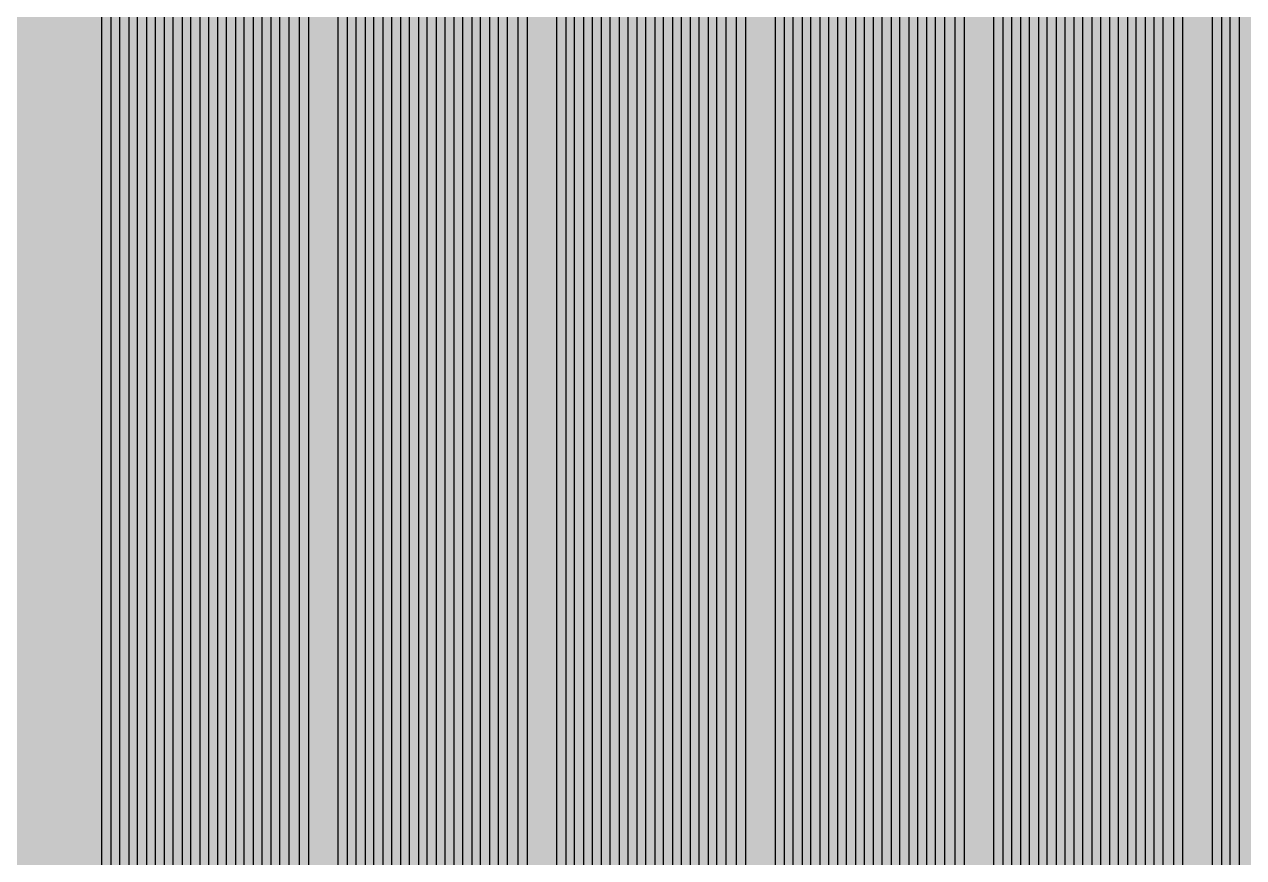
# Model space of a CAD drawing. Header units: metres. Extents: x -7240 to 10960, y -29667 to 1823.
# Drawn here: x -59.8 to 420, y -15233.6 to -14905.6 of the extents above; entities that cross this region are included whole.
import ezdxf

# ---------------------------------------------------------------- set-up
doc = ezdxf.new("R2010")
doc.units = ezdxf.units.M
doc.layers.add('Metal1', color=4, linetype='CONTINUOUS')
doc.layers.add('Polyimide', color=7, linetype='CONTINUOUS')

msp = doc.modelspace()

# ---------------------------------------------------------------- hatches: boundary and pattern name
at = {"layer": 'Polyimide'}
msp.add_hatch(color=7, dxfattribs=at).paths.add_polyline_path([(4088.45, -11806.89), (4098.72, -11851.21), (4115.58, -11893.47), (4138.63, -11932.7), (4167.35, -11967.99), (4201.08, -11998.53), (4239.03, -12023.62), (4280.35, -12042.68), (4349.18, -12073.73), (4413.2, -12113.76), (4471.26, -12162.04), (4522.3, -12217.69), (4565.39, -12279.7), (4599.74, -12346.94), (4624.73, -12418.19), (4639.91, -12492.16), (4645, -12567.5), (4639.91, -12642.84), (4624.73, -12716.8), (4599.74, -12788.06), (4565.39, -12855.3), (4522.3, -12917.31), (4471.26, -12972.96), (4413.2, -13021.24), (4349.18, -13061.27), (4280.35, -13092.32), (4239.03, -13111.38), (4201.08, -13136.47), (4167.35, -13167.01), (4138.63, -13202.3), (4115.58, -13241.52), (4098.72, -13283.78), (4088.45, -13328.11), (4085, -13373.48), (4085, -13567.5), (4099.45, -13861.55), (4142.64, -14152.77), (4214.18, -14438.35), (4313.36, -14715.55), (4439.24, -14981.69), (4590.59, -15234.21), (4765.97, -15470.68), (4963.68, -15688.82), (5181.82, -15886.53), (5418.29, -16061.91), (5670.81, -16213.26), (5936.95, -16339.14), (6214.15, -16438.32), (6499.73, -16509.85), (6790.95, -16553.05), (7085, -16567.5), (9960.38, -16567.5), (10038.79, -16571.35), (10116.45, -16582.87), (10192.6, -16601.95), (10266.52, -16628.4), (10337.49, -16661.96), (10404.83, -16702.32), (10467.89, -16749.09), (10526.06, -16801.81), (10578.78, -16859.98), (10625.55, -16923.04), (10665.91, -16990.38), (10699.48, -17061.35), (10725.93, -17135.27), (10745, -17211.43), (10756.52, -17289.08), (10760.38, -17367.5), (10760.38, -21957.3), (10721.61, -22012.91), (10685.97, -22070.59), (10653.58, -22130.14), (10624.53, -22191.39), (10598.92, -22254.16), (10576.82, -22318.25), (10558.3, -22383.46), (10543.41, -22449.6), (10532.21, -22516.46), (10524.72, -22583.84), (10520.97, -22651.53), (10520.97, -22719.32), (10524.72, -22787.01), (10532.21, -22854.38), (10543.41, -22921.24), (10558.3, -22987.38), (10576.82, -23052.6), (10598.92, -23116.68), (10624.53, -23179.45), (10653.58, -23240.71), (10685.97, -23300.26), (10721.61, -23357.93), (10760.38, -23413.54), (10760.38, -28667.5), (10756.52, -28745.91), (10745, -28823.57), (10725.93, -28899.73), (10699.48, -28973.65), (10665.91, -29044.62), (10625.55, -29111.96), (10578.78, -29175.01), (10526.06, -29233.19), (10467.89, -29285.91), (10404.83, -29332.68), (10337.49, -29373.04), (10266.52, -29406.6), (10192.6, -29433.05), (10116.45, -29452.13), (10038.79, -29463.65), (9960.38, -29467.5), (-6239.63, -29467.5), (-6318.04, -29463.65), (-6395.7, -29452.13), (-6471.85, -29433.05), (-6545.77, -29406.6), (-6616.74, -29373.04), (-6684.08, -29332.68), (-6747.14, -29285.91), (-6805.31, -29233.19), (-6858.03, -29175.01), (-6904.8, -29111.96), (-6945.16, -29044.62), (-6978.73, -28973.65), (-7005.18, -28899.73), (-7024.25, -28823.57), (-7035.77, -28745.91), (-7039.63, -28667.5), (-7039.63, -23426.32), (-6999.36, -23370.07), (-6962.33, -23311.63), (-6928.66, -23251.2), (-6898.45, -23188.96), (-6871.81, -23125.12), (-6848.81, -23059.88), (-6829.53, -22993.44), (-6814.04, -22926.02), (-6802.37, -22857.83), (-6794.57, -22789.09), (-6790.67, -22720.02), (-6790.67, -22650.84), (-6794.57, -22581.77), (-6802.37, -22513.03), (-6814.04, -22444.84), (-6829.53, -22377.42), (-6848.81, -22310.98), (-6871.81, -22245.74), (-6898.45, -22181.89), (-6928.66, -22119.66), (-6962.33, -22059.22), (-6999.36, -22000.79), (-7039.63, -21944.54), (-7039.63, -17367.5), (-7035.77, -17289.08), (-7024.25, -17211.43), (-7005.18, -17135.27), (-6978.73, -17061.35), (-6945.16, -16990.38), (-6904.8, -16923.04), (-6858.03, -16859.98), (-6805.31, -16801.81), (-6747.14, -16749.09), (-6684.08, -16702.32), (-6616.74, -16661.96), (-6545.77, -16628.4), (-6471.85, -16601.95), (-6395.7, -16582.87), (-6318.04, -16571.35), (-6239.63, -16567.5), (-3334, -16567.5), (-3039.95, -16553.05), (-2748.73, -16509.85), (-2463.15, -16438.32), (-2185.95, -16339.14), (-1919.81, -16213.26), (-1667.29, -16061.91), (-1430.82, -15886.53), (-1212.68, -15688.82), (-1014.97, -15470.68), (-839.59, -15234.21), (-688.24, -14981.69), (-562.36, -14715.55), (-463.18, -14438.35), (-391.64, -14152.77), (-348.45, -13861.55), (-334, -13567.5), (-334, -13373.48), (-337.45, -13328.11), (-347.72, -13283.78), (-364.58, -13241.52), (-387.63, -13202.3), (-416.35, -13167.01), (-450.08, -13136.47), (-488.03, -13111.38), (-529.35, -13092.32), (-529.35, -13092.32), (-598.18, -13061.27), (-662.2, -13021.24), (-720.26, -12972.96), (-771.3, -12917.31), (-814.39, -12855.3), (-848.74, -12788.06), (-873.73, -12716.8), (-888.91, -12642.84), (-894, -12567.5), (-888.91, -12492.16), (-873.73, -12418.19), (-848.74, -12346.94), (-814.39, -12279.7), (-771.3, -12217.69), (-720.26, -12162.04), (-662.2, -12113.76), (-598.18, -12073.73), (-529.35, -12042.68), (-488.03, -12023.62), (-450.08, -11998.53), (-416.35, -11967.99), (-387.63, -11932.7), (-364.58, -11893.47), (-347.72, -11851.21), (-337.45, -11806.89), (-334, -11761.52), (-334, -11074.31), (-337.45, -11028.94), (-347.72, -10984.62), (-364.58, -10942.36), (-387.63, -10903.13), (-416.35, -10867.84), (-450.08, -10837.3), (-488.03, -10812.21), (-529.35, -10793.16), (-529.35, -10793.16), (-598.18, -10762.1), (-662.2, -10722.07), (-720.26, -10673.8), (-771.3, -10618.15), (-814.39, -10556.13), (-848.74, -10488.89), (-873.73, -10417.64), (-888.91, -10343.67), (-894, -10268.33), (-888.91, -10192.99), (-873.73, -10119.03), (-848.74, -10047.77), (-814.39, -9980.53), (-771.3, -9918.52), (-720.26, -9862.87), (-662.2, -9814.59), (-598.18, -9774.56), (-529.35, -9743.51), (-488.03, -9724.45), (-450.08, -9699.36), (-416.35, -9668.82), (-387.63, -9633.53), (-364.58, -9594.31), (-347.72, -9552.05), (-337.45, -9507.72), (-334, -9462.35), (-334, -8775.14), (-337.45, -8729.78), (-347.72, -8685.45), (-364.58, -8643.19), (-387.63, -8603.96), (-416.35, -8568.68), (-450.08, -8538.14), (-488.03, -8513.05), (-529.35, -8493.99), (-529.35, -8493.99), (-598.18, -8462.94), (-662.2, -8422.91), (-720.26, -8374.63), (-771.3, -8318.98), (-814.39, -8256.97), (-848.74, -8189.73), (-873.73, -8118.47), (-888.91, -8044.5), (-894, -7969.17), (-888.91, -7893.83), (-873.73, -7819.86), (-848.74, -7748.61), (-814.39, -7681.36), (-771.3, -7619.35), (-720.26, -7563.7), (-662.2, -7515.42), (-598.18, -7475.4), (-529.35, -7444.34), (-529.35, -7444.34), (-488.03, -7425.28), (-450.08, -7400.2), (-416.35, -7369.66), (-387.63, -7334.37), (-364.58, -7295.14), (-347.72, -7252.88), (-337.45, -7208.56), (-334, -7163.19), (-334, -6475.98), (-337.45, -6430.61), (-347.72, -6386.29), (-364.58, -6344.02), (-387.63, -6304.8), (-416.35, -6269.51), (-450.08, -6238.97), (-488.03, -6213.88), (-529.35, -6194.82), (-529.35, -6194.82), (-598.18, -6163.77), (-662.2, -6123.74), (-720.26, -6075.46), (-771.3, -6019.81), (-814.39, -5957.8), (-848.74, -5890.56), (-873.73, -5819.31), (-888.91, -5745.34), (-894, -5670), (-888.91, -5594.66), (-873.73, -5520.69), (-848.74, -5449.44), (-814.39, -5382.2), (-771.3, -5320.19), (-720.26, -5264.54), (-662.2, -5216.26), (-598.18, -5176.23), (-529.35, -5145.18), (-529.35, -5145.18), (-488.03, -5126.12), (-450.08, -5101.03), (-416.35, -5070.49), (-387.63, -5035.2), (-364.58, -4995.98), (-347.72, -4953.71), (-337.45, -4909.39), (-334, -4864.02), (-334, 380), (-334, 1522.5), (-289, 1522.5), (-288.78, 1515.63), (-288.1, 1508.79), (-286.98, 1502.02), (-285.42, 1495.32), (-283.43, 1488.75), (-281.01, 1482.32), (-278.17, 1476.06), (-274.93, 1470), (-271.3, 1464.17), (-267.3, 1458.58), (-262.94, 1453.27), (-258.25, 1448.25), (-253.23, 1443.56), (-247.92, 1439.2), (-242.33, 1435.2), (-236.5, 1431.57), (-230.44, 1428.33), (-224.18, 1425.49), (-217.75, 1423.07), (-211.18, 1421.08), (-204.48, 1419.52), (-197.71, 1418.4), (-190.87, 1417.72), (-184, 1417.5), (-177.13, 1417.72), (-170.29, 1418.4), (-163.52, 1419.52), (-156.82, 1421.08), (-150.25, 1423.07), (-143.82, 1425.49), (-137.56, 1428.33), (-131.5, 1431.57), (-125.67, 1435.2), (-120.08, 1439.2), (-114.77, 1443.56), (-109.75, 1448.25), (-105.06, 1453.27), (-100.7, 1458.58), (-96.7, 1464.17), (-93.07, 1470), (-89.83, 1476.06), (-86.99, 1482.32), (-84.57, 1488.75), (-82.58, 1495.32), (-81.02, 1502.02), (-79.9, 1508.79), (-79.22, 1515.63), (-79, 1522.5), (1786, 1522.5), (3835, 1522.5), (3835.21, 1529.04), (3835.86, 1535.55), (3836.92, 1542.01), (3838.41, 1548.38), (3840.31, 1554.64), (3842.61, 1560.77), (3845.31, 1566.73), (3848.4, 1572.5), (3851.85, 1578.06), (3855.66, 1583.38), (3859.82, 1588.43), (3864.29, 1593.21), (3869.07, 1597.68), (3874.12, 1601.84), (3879.44, 1605.65), (3885, 1609.1), (3890.77, 1612.19), (3896.73, 1614.89), (3902.86, 1617.19), (3909.12, 1619.09), (3915.49, 1620.58), (3921.95, 1621.64), (3928.46, 1622.29), (3935, 1622.5), (3941.54, 1622.29), (3948.05, 1621.64), (3954.51, 1620.58), (3960.88, 1619.09), (3967.14, 1617.19), (3973.27, 1614.89), (3979.23, 1612.19), (3985, 1609.1), (3990.56, 1605.65), (3995.88, 1601.84), (4000.93, 1597.68), (4005.71, 1593.21), (4010.18, 1588.43), (4014.34, 1583.38), (4018.15, 1578.06), (4021.6, 1572.5), (4024.69, 1566.73), (4027.39, 1560.77), (4029.69, 1554.64), (4031.59, 1548.38), (4033.08, 1542.01), (4034.14, 1535.55), (4034.79, 1529.04), (4035, 1522.5), (4085, 1522.5), (4085, 380), (4085, 330), (4085, -4864.02), (4088.45, -4909.39), (4098.72, -4953.71), (4115.58, -4995.98), (4138.63, -5035.2), (4167.35, -5070.49), (4201.08, -5101.03), (4239.03, -5126.12), (4280.35, -5145.18), (4280.35, -5145.18), (4349.18, -5176.23), (4413.2, -5216.26), (4471.26, -5264.54), (4522.3, -5320.19), (4565.39, -5382.2), (4599.74, -5449.44), (4624.73, -5520.69), (4639.91, -5594.66), (4645, -5670), (4639.91, -5745.34), (4624.73, -5819.31), (4599.74, -5890.56), (4565.39, -5957.8), (4522.3, -6019.81), (4471.26, -6075.46), (4413.2, -6123.74), (4349.18, -6163.77), (4280.35, -6194.82), (4239.03, -6213.88), (4201.08, -6238.97), (4167.35, -6269.51), (4138.63, -6304.8), (4115.58, -6344.02), (4098.72, -6386.29), (4088.45, -6430.61), (4085, -6475.98), (4085, -11761.52), (4088.45, -11806.89)])

# ---------------------------------------------------------------- linework, layer by layer
at = {"layer": 'Metal1'}
for points in [[(-29.25, -15255.7), (-29.25, -15232.85), (-29.25, -15209.99), (-29.25, -15187.13), (-29.25, -15164.27), (-29.25, -15141.42), (-29.25, -15118.56), (-29.25, -15095.7), (-29.25, -15072.85), (-29.25, -15049.99), (-29.25, -15027.13), (-29.25, -15004.28), (-29.25, -14981.42), (-29.25, -14958.56), (-29.25, -14935.71), (-29.25, -14912.85), (-29.25, -14889.99)], [(-25.75, -14889.99), (-25.75, -14912.85), (-25.75, -14935.71), (-25.75, -14958.56), (-25.75, -14981.42), (-25.75, -15004.28), (-25.75, -15027.13), (-25.75, -15049.99), (-25.75, -15072.85), (-25.75, -15095.7), (-25.75, -15118.56), (-25.75, -15141.42), (-25.75, -15164.27), (-25.75, -15187.13), (-25.75, -15209.99), (-25.75, -15232.85), (-25.75, -15255.7)], [(-22.25, -15255.7), (-22.25, -15232.85), (-22.25, -15209.99), (-22.25, -15187.13), (-22.25, -15164.27), (-22.25, -15141.42), (-22.25, -15118.56), (-22.25, -15095.7), (-22.25, -15072.85), (-22.25, -15049.99), (-22.25, -15027.13), (-22.25, -15004.28), (-22.25, -14981.42), (-22.25, -14958.56), (-22.25, -14935.71), (-22.25, -14912.85), (-22.25, -14889.99)], [(-18.75, -14889.99), (-18.75, -14912.85), (-18.75, -14935.71), (-18.75, -14958.56), (-18.75, -14981.42), (-18.75, -15004.28), (-18.75, -15027.13), (-18.75, -15049.99), (-18.75, -15072.85), (-18.75, -15095.7), (-18.75, -15118.56), (-18.75, -15141.42), (-18.75, -15164.27), (-18.75, -15187.13), (-18.75, -15209.99), (-18.75, -15232.85), (-18.75, -15255.7)], [(-15.25, -15255.7), (-15.25, -15232.85), (-15.25, -15209.99), (-15.25, -15187.13), (-15.25, -15164.27), (-15.25, -15141.42), (-15.25, -15118.56), (-15.25, -15095.7), (-15.25, -15072.85), (-15.25, -15049.99), (-15.25, -15027.13), (-15.25, -15004.28), (-15.25, -14981.42), (-15.25, -14958.56), (-15.25, -14935.71), (-15.25, -14912.85), (-15.25, -14889.99)], [(-11.75, -14889.99), (-11.75, -14912.85), (-11.75, -14935.71), (-11.75, -14958.56), (-11.75, -14981.42), (-11.75, -15004.28), (-11.75, -15027.13), (-11.75, -15049.99), (-11.75, -15072.85), (-11.75, -15095.7), (-11.75, -15118.56), (-11.75, -15141.42), (-11.75, -15164.27), (-11.75, -15187.13), (-11.75, -15209.99), (-11.75, -15232.85), (-11.75, -15255.7)], [(-8.25, -15255.7), (-8.25, -15232.85), (-8.25, -15209.99), (-8.25, -15187.13), (-8.25, -15164.27), (-8.25, -15141.42), (-8.25, -15118.56), (-8.25, -15095.7), (-8.25, -15072.85), (-8.25, -15049.99), (-8.25, -15027.13), (-8.25, -15004.28), (-8.25, -14981.42), (-8.25, -14958.56), (-8.25, -14935.71), (-8.25, -14912.85), (-8.25, -14889.99)], [(-4.75, -14889.99), (-4.75, -14912.85), (-4.75, -14935.71), (-4.75, -14958.56), (-4.75, -14981.42), (-4.75, -15004.28), (-4.75, -15027.13), (-4.75, -15049.99), (-4.75, -15072.85), (-4.75, -15095.7), (-4.75, -15118.56), (-4.75, -15141.42), (-4.75, -15164.27), (-4.75, -15187.13), (-4.75, -15209.99), (-4.75, -15232.85), (-4.75, -15255.7)], [(-1.25, -15255.7), (-1.25, -15232.85), (-1.25, -15209.99), (-1.25, -15187.13), (-1.25, -15164.27), (-1.25, -15141.42), (-1.25, -15118.56), (-1.25, -15095.7), (-1.25, -15072.85), (-1.25, -15049.99), (-1.25, -15027.13), (-1.25, -15004.28), (-1.25, -14981.42), (-1.25, -14958.56), (-1.25, -14935.71), (-1.25, -14912.85), (-1.25, -14889.99)], [(2.25, -14889.99), (2.25, -14912.85), (2.25, -14935.71), (2.25, -14958.56), (2.25, -14981.42), (2.25, -15004.28), (2.25, -15027.13), (2.25, -15049.99), (2.25, -15072.85), (2.25, -15095.7), (2.25, -15118.56), (2.25, -15141.42), (2.25, -15164.27), (2.25, -15187.13), (2.25, -15209.99), (2.25, -15232.85), (2.25, -15255.7)], [(5.75, -15255.7), (5.75, -15232.85), (5.75, -15209.99), (5.75, -15187.13), (5.75, -15164.27), (5.75, -15141.42), (5.75, -15118.56), (5.75, -15095.7), (5.75, -15072.85), (5.75, -15049.99), (5.75, -15027.13), (5.75, -15004.28), (5.75, -14981.42), (5.75, -14958.56), (5.75, -14935.71), (5.75, -14912.85), (5.75, -14889.99)], [(9.25, -14889.99), (9.25, -14912.85), (9.25, -14935.71), (9.25, -14958.56), (9.25, -14981.42), (9.25, -15004.28), (9.25, -15027.13), (9.25, -15049.99), (9.25, -15072.85), (9.25, -15095.7), (9.25, -15118.56), (9.25, -15141.42), (9.25, -15164.27), (9.25, -15187.13), (9.25, -15209.99), (9.25, -15232.85), (9.25, -15255.7)], [(12.75, -15255.7), (12.75, -15232.85), (12.75, -15209.99), (12.75, -15187.13), (12.75, -15164.27), (12.75, -15141.42), (12.75, -15118.56), (12.75, -15095.7), (12.75, -15072.85), (12.75, -15049.99), (12.75, -15027.13), (12.75, -15004.28), (12.75, -14981.42), (12.75, -14958.56), (12.75, -14935.71), (12.75, -14912.85), (12.75, -14889.99)], [(16.25, -14889.99), (16.25, -14912.85), (16.25, -14935.71), (16.25, -14958.56), (16.25, -14981.42), (16.25, -15004.28), (16.25, -15027.13), (16.25, -15049.99), (16.25, -15072.85), (16.25, -15095.7), (16.25, -15118.56), (16.25, -15141.42), (16.25, -15164.27), (16.25, -15187.13), (16.25, -15209.99), (16.25, -15232.85), (16.25, -15255.7)], [(19.75, -15255.7), (19.75, -15232.85), (19.75, -15209.99), (19.75, -15187.13), (19.75, -15164.27), (19.75, -15141.42), (19.75, -15118.56), (19.75, -15095.7), (19.75, -15072.85), (19.75, -15049.99), (19.75, -15027.13), (19.75, -15004.28), (19.75, -14981.42), (19.75, -14958.56), (19.75, -14935.71), (19.75, -14912.85), (19.75, -14889.99)], [(23.25, -14889.99), (23.25, -14912.85), (23.25, -14935.71), (23.25, -14958.56), (23.25, -14981.42), (23.25, -15004.28), (23.25, -15027.13), (23.25, -15049.99), (23.25, -15072.85), (23.25, -15095.7), (23.25, -15118.56), (23.25, -15141.42), (23.25, -15164.27), (23.25, -15187.13), (23.25, -15209.99), (23.25, -15232.85), (23.25, -15255.7)], [(26.75, -15255.7), (26.75, -15232.85), (26.75, -15209.99), (26.75, -15187.13), (26.75, -15164.27), (26.75, -15141.42), (26.75, -15118.56), (26.75, -15095.7), (26.75, -15072.85), (26.75, -15049.99), (26.75, -15027.13), (26.75, -15004.28), (26.75, -14981.42), (26.75, -14958.56), (26.75, -14935.71), (26.75, -14912.85), (26.75, -14889.99)], [(30.25, -14889.99), (30.25, -14912.85), (30.25, -14935.71), (30.25, -14958.56), (30.25, -14981.42), (30.25, -15004.28), (30.25, -15027.13), (30.25, -15049.99), (30.25, -15072.85), (30.25, -15095.7), (30.25, -15118.56), (30.25, -15141.42), (30.25, -15164.27), (30.25, -15187.13), (30.25, -15209.99), (30.25, -15232.85), (30.25, -15255.7)], [(33.75, -15255.7), (33.75, -15232.85), (33.75, -15209.99), (33.75, -15187.13), (33.75, -15164.27), (33.75, -15141.42), (33.75, -15118.56), (33.75, -15095.7), (33.75, -15072.85), (33.75, -15049.99), (33.75, -15027.13), (33.75, -15004.28), (33.75, -14981.42), (33.75, -14958.56), (33.75, -14935.71), (33.75, -14912.85), (33.75, -14889.99)], [(37.25, -14889.99), (37.25, -14912.85), (37.25, -14935.71), (37.25, -14958.56), (37.25, -14981.42), (37.25, -15004.28), (37.25, -15027.13), (37.25, -15049.99), (37.25, -15072.85), (37.25, -15095.7), (37.25, -15118.56), (37.25, -15141.42), (37.25, -15164.27), (37.25, -15187.13), (37.25, -15209.99), (37.25, -15232.85), (37.25, -15255.7)], [(40.75, -15255.7), (40.75, -15232.85), (40.75, -15209.99), (40.75, -15187.13), (40.75, -15164.27), (40.75, -15141.42), (40.75, -15118.56), (40.75, -15095.7), (40.75, -15072.85), (40.75, -15049.99), (40.75, -15027.13), (40.75, -15004.28), (40.75, -14981.42), (40.75, -14958.56), (40.75, -14935.71), (40.75, -14912.85), (40.75, -14889.99)], [(44.25, -14889.99), (44.25, -14912.85), (44.25, -14935.71), (44.25, -14958.56), (44.25, -14981.42), (44.25, -15004.28), (44.25, -15027.13), (44.25, -15049.99), (44.25, -15072.85), (44.25, -15095.7), (44.25, -15118.56), (44.25, -15141.42), (44.25, -15164.27), (44.25, -15187.13), (44.25, -15209.99), (44.25, -15232.85), (44.25, -15255.7)], [(48.5, -15255.7), (48.5, -15232.85), (48.5, -15209.99), (48.5, -15187.13), (48.5, -15164.27), (48.5, -15141.42), (48.5, -15118.56), (48.5, -15095.7), (48.5, -15072.85), (48.5, -15049.99), (48.5, -15027.13), (48.5, -15004.28), (48.5, -14981.42), (48.5, -14958.56), (48.5, -14935.71), (48.5, -14912.85), (48.5, -14889.99)], [(52, -14889.99), (52, -14912.85), (52, -14935.71), (52, -14958.56), (52, -14981.42), (52, -15004.28), (52, -15027.13), (52, -15049.99), (52, -15072.85), (52, -15095.7), (52, -15118.56), (52, -15141.42), (52, -15164.27), (52, -15187.13), (52, -15209.99), (52, -15232.85), (52, -15255.7)], [(63.75, -15255.7), (63.75, -15232.85), (63.75, -15209.99), (63.75, -15187.13), (63.75, -15164.27), (63.75, -15141.42), (63.75, -15118.56), (63.75, -15095.7), (63.75, -15072.85), (63.75, -15049.99), (63.75, -15027.13), (63.75, -15004.28), (63.75, -14981.42), (63.75, -14958.56), (63.75, -14935.71), (63.75, -14912.85), (63.75, -14889.99)], [(67.25, -14889.99), (67.25, -14912.85), (67.25, -14935.71), (67.25, -14958.56), (67.25, -14981.42), (67.25, -15004.28), (67.25, -15027.13), (67.25, -15049.99), (67.25, -15072.85), (67.25, -15095.7), (67.25, -15118.56), (67.25, -15141.42), (67.25, -15164.27), (67.25, -15187.13), (67.25, -15209.99), (67.25, -15232.85), (67.25, -15255.7)], [(70.75, -15255.7), (70.75, -15232.85), (70.75, -15209.99), (70.75, -15187.13), (70.75, -15164.27), (70.75, -15141.42), (70.75, -15118.56), (70.75, -15095.7), (70.75, -15072.85), (70.75, -15049.99), (70.75, -15027.13), (70.75, -15004.28), (70.75, -14981.42), (70.75, -14958.56), (70.75, -14935.71), (70.75, -14912.85), (70.75, -14889.99)], [(74.25, -14889.99), (74.25, -14912.85), (74.25, -14935.71), (74.25, -14958.56), (74.25, -14981.42), (74.25, -15004.28), (74.25, -15027.13), (74.25, -15049.99), (74.25, -15072.85), (74.25, -15095.7), (74.25, -15118.56), (74.25, -15141.42), (74.25, -15164.27), (74.25, -15187.13), (74.25, -15209.99), (74.25, -15232.85), (74.25, -15255.7)], [(77.75, -15255.7), (77.75, -15232.85), (77.75, -15209.99), (77.75, -15187.13), (77.75, -15164.27), (77.75, -15141.42), (77.75, -15118.56), (77.75, -15095.7), (77.75, -15072.85), (77.75, -15049.99), (77.75, -15027.13), (77.75, -15004.28), (77.75, -14981.42), (77.75, -14958.56), (77.75, -14935.71), (77.75, -14912.85), (77.75, -14889.99)], [(81.25, -14889.99), (81.25, -14912.85), (81.25, -14935.71), (81.25, -14958.56), (81.25, -14981.42), (81.25, -15004.28), (81.25, -15027.13), (81.25, -15049.99), (81.25, -15072.85), (81.25, -15095.7), (81.25, -15118.56), (81.25, -15141.42), (81.25, -15164.27), (81.25, -15187.13), (81.25, -15209.99), (81.25, -15232.85), (81.25, -15255.7)], [(84.75, -15255.7), (84.75, -15232.85), (84.75, -15209.99), (84.75, -15187.13), (84.75, -15164.27), (84.75, -15141.42), (84.75, -15118.56), (84.75, -15095.7), (84.75, -15072.85), (84.75, -15049.99), (84.75, -15027.13), (84.75, -15004.28), (84.75, -14981.42), (84.75, -14958.56), (84.75, -14935.71), (84.75, -14912.85), (84.75, -14889.99)], [(88.25, -14889.99), (88.25, -14912.85), (88.25, -14935.71), (88.25, -14958.56), (88.25, -14981.42), (88.25, -15004.28), (88.25, -15027.13), (88.25, -15049.99), (88.25, -15072.85), (88.25, -15095.7), (88.25, -15118.56), (88.25, -15141.42), (88.25, -15164.27), (88.25, -15187.13), (88.25, -15209.99), (88.25, -15232.85), (88.25, -15255.7)], [(91.75, -15255.7), (91.75, -15232.85), (91.75, -15209.99), (91.75, -15187.13), (91.75, -15164.27), (91.75, -15141.42), (91.75, -15118.56), (91.75, -15095.7), (91.75, -15072.85), (91.75, -15049.99), (91.75, -15027.13), (91.75, -15004.28), (91.75, -14981.42), (91.75, -14958.56), (91.75, -14935.71), (91.75, -14912.85), (91.75, -14889.99)], [(95.25, -14889.99), (95.25, -14912.85), (95.25, -14935.71), (95.25, -14958.56), (95.25, -14981.42), (95.25, -15004.28), (95.25, -15027.13), (95.25, -15049.99), (95.25, -15072.85), (95.25, -15095.7), (95.25, -15118.56), (95.25, -15141.42), (95.25, -15164.27), (95.25, -15187.13), (95.25, -15209.99), (95.25, -15232.85), (95.25, -15255.7)], [(98.75, -15255.7), (98.75, -15232.85), (98.75, -15209.99), (98.75, -15187.13), (98.75, -15164.27), (98.75, -15141.42), (98.75, -15118.56), (98.75, -15095.7), (98.75, -15072.85), (98.75, -15049.99), (98.75, -15027.13), (98.75, -15004.28), (98.75, -14981.42), (98.75, -14958.56), (98.75, -14935.71), (98.75, -14912.85), (98.75, -14889.99)], [(102.25, -14889.99), (102.25, -14912.85), (102.25, -14935.71), (102.25, -14958.56), (102.25, -14981.42), (102.25, -15004.28), (102.25, -15027.13), (102.25, -15049.99), (102.25, -15072.85), (102.25, -15095.7), (102.25, -15118.56), (102.25, -15141.42), (102.25, -15164.27), (102.25, -15187.13), (102.25, -15209.99), (102.25, -15232.85), (102.25, -15255.7)], [(105.75, -15255.7), (105.75, -15232.85), (105.75, -15209.99), (105.75, -15187.13), (105.75, -15164.27), (105.75, -15141.42), (105.75, -15118.56), (105.75, -15095.7), (105.75, -15072.85), (105.75, -15049.99), (105.75, -15027.13), (105.75, -15004.28), (105.75, -14981.42), (105.75, -14958.56), (105.75, -14935.71), (105.75, -14912.85), (105.75, -14889.99)], [(109.25, -14889.99), (109.25, -14912.85), (109.25, -14935.71), (109.25, -14958.56), (109.25, -14981.42), (109.25, -15004.28), (109.25, -15027.13), (109.25, -15049.99), (109.25, -15072.85), (109.25, -15095.7), (109.25, -15118.56), (109.25, -15141.42), (109.25, -15164.27), (109.25, -15187.13), (109.25, -15209.99), (109.25, -15232.85), (109.25, -15255.7)], [(112.75, -15255.7), (112.75, -15232.85), (112.75, -15209.99), (112.75, -15187.13), (112.75, -15164.27), (112.75, -15141.42), (112.75, -15118.56), (112.75, -15095.7), (112.75, -15072.85), (112.75, -15049.99), (112.75, -15027.13), (112.75, -15004.28), (112.75, -14981.42), (112.75, -14958.56), (112.75, -14935.71), (112.75, -14912.85), (112.75, -14889.99)], [(116.25, -14889.99), (116.25, -14912.85), (116.25, -14935.71), (116.25, -14958.56), (116.25, -14981.42), (116.25, -15004.28), (116.25, -15027.13), (116.25, -15049.99), (116.25, -15072.85), (116.25, -15095.7), (116.25, -15118.56), (116.25, -15141.42), (116.25, -15164.27), (116.25, -15187.13), (116.25, -15209.99), (116.25, -15232.85), (116.25, -15255.7)], [(119.75, -15255.7), (119.75, -15232.85), (119.75, -15209.99), (119.75, -15187.13), (119.75, -15164.27), (119.75, -15141.42), (119.75, -15118.56), (119.75, -15095.7), (119.75, -15072.85), (119.75, -15049.99), (119.75, -15027.13), (119.75, -15004.28), (119.75, -14981.42), (119.75, -14958.56), (119.75, -14935.71), (119.75, -14912.85), (119.75, -14889.99)], [(123.25, -14889.99), (123.25, -14912.85), (123.25, -14935.71), (123.25, -14958.56), (123.25, -14981.42), (123.25, -15004.28), (123.25, -15027.13), (123.25, -15049.99), (123.25, -15072.85), (123.25, -15095.7), (123.25, -15118.56), (123.25, -15141.42), (123.25, -15164.27), (123.25, -15187.13), (123.25, -15209.99), (123.25, -15232.85), (123.25, -15255.7)], [(126.75, -15255.7), (126.75, -15232.85), (126.75, -15209.99), (126.75, -15187.13), (126.75, -15164.27), (126.75, -15141.42), (126.75, -15118.56), (126.75, -15095.7), (126.75, -15072.85), (126.75, -15049.99), (126.75, -15027.13), (126.75, -15004.28), (126.75, -14981.42), (126.75, -14958.56), (126.75, -14935.71), (126.75, -14912.85), (126.75, -14889.99)], [(130.25, -14889.99), (130.25, -14912.85), (130.25, -14935.71), (130.25, -14958.56), (130.25, -14981.42), (130.25, -15004.28), (130.25, -15027.13), (130.25, -15049.99), (130.25, -15072.85), (130.25, -15095.7), (130.25, -15118.56), (130.25, -15141.42), (130.25, -15164.27), (130.25, -15187.13), (130.25, -15209.99), (130.25, -15232.85), (130.25, -15255.7)], [(134.5, -15255.7), (134.5, -15232.85), (134.5, -15209.99), (134.5, -15187.13), (134.5, -15164.27), (134.5, -15141.42), (134.5, -15118.56), (134.5, -15095.7), (134.5, -15072.85), (134.5, -15049.99), (134.5, -15027.13), (134.5, -15004.28), (134.5, -14981.42), (134.5, -14958.56), (134.5, -14935.71), (134.5, -14912.85), (134.5, -14889.99)], [(138, -14889.99), (138, -14912.85), (138, -14935.71), (138, -14958.56), (138, -14981.42), (138, -15004.28), (138, -15027.13), (138, -15049.99), (138, -15072.85), (138, -15095.7), (138, -15118.56), (138, -15141.42), (138, -15164.27), (138, -15187.13), (138, -15209.99), (138, -15232.85), (138, -15255.7)], [(149.75, -15255.7), (149.75, -15232.85), (149.75, -15209.99), (149.75, -15187.13), (149.75, -15164.27), (149.75, -15141.42), (149.75, -15118.56), (149.75, -15095.7), (149.75, -15072.85), (149.75, -15049.99), (149.75, -15027.13), (149.75, -15004.28), (149.75, -14981.42), (149.75, -14958.56), (149.75, -14935.71), (149.75, -14912.85), (149.75, -14889.99)], [(153.25, -14889.99), (153.25, -14912.85), (153.25, -14935.71), (153.25, -14958.56), (153.25, -14981.42), (153.25, -15004.28), (153.25, -15027.13), (153.25, -15049.99), (153.25, -15072.85), (153.25, -15095.7), (153.25, -15118.56), (153.25, -15141.42), (153.25, -15164.27), (153.25, -15187.13), (153.25, -15209.99), (153.25, -15232.85), (153.25, -15255.7)], [(156.75, -15255.7), (156.75, -15232.85), (156.75, -15209.99), (156.75, -15187.13), (156.75, -15164.27), (156.75, -15141.42), (156.75, -15118.56), (156.75, -15095.7), (156.75, -15072.85), (156.75, -15049.99), (156.75, -15027.13), (156.75, -15004.28), (156.75, -14981.42), (156.75, -14958.56), (156.75, -14935.71), (156.75, -14912.85), (156.75, -14889.99)], [(160.25, -14889.99), (160.25, -14912.85), (160.25, -14935.71), (160.25, -14958.56), (160.25, -14981.42), (160.25, -15004.28), (160.25, -15027.13), (160.25, -15049.99), (160.25, -15072.85), (160.25, -15095.7), (160.25, -15118.56), (160.25, -15141.42), (160.25, -15164.27), (160.25, -15187.13), (160.25, -15209.99), (160.25, -15232.85), (160.25, -15255.7)], [(163.75, -15255.7), (163.75, -15232.85), (163.75, -15209.99), (163.75, -15187.13), (163.75, -15164.27), (163.75, -15141.42), (163.75, -15118.56), (163.75, -15095.7), (163.75, -15072.85), (163.75, -15049.99), (163.75, -15027.13), (163.75, -15004.28), (163.75, -14981.42), (163.75, -14958.56), (163.75, -14935.71), (163.75, -14912.85), (163.75, -14889.99)], [(167.25, -14889.99), (167.25, -14912.85), (167.25, -14935.71), (167.25, -14958.56), (167.25, -14981.42), (167.25, -15004.28), (167.25, -15027.13), (167.25, -15049.99), (167.25, -15072.85), (167.25, -15095.7), (167.25, -15118.56), (167.25, -15141.42), (167.25, -15164.27), (167.25, -15187.13), (167.25, -15209.99), (167.25, -15232.85), (167.25, -15255.7)], [(170.75, -15255.7), (170.75, -15232.85), (170.75, -15209.99), (170.75, -15187.13), (170.75, -15164.27), (170.75, -15141.42), (170.75, -15118.56), (170.75, -15095.7), (170.75, -15072.85), (170.75, -15049.99), (170.75, -15027.13), (170.75, -15004.28), (170.75, -14981.42), (170.75, -14958.56), (170.75, -14935.71), (170.75, -14912.85), (170.75, -14889.99)], [(174.25, -14889.99), (174.25, -14912.85), (174.25, -14935.71), (174.25, -14958.56), (174.25, -14981.42), (174.25, -15004.28), (174.25, -15027.13), (174.25, -15049.99), (174.25, -15072.85), (174.25, -15095.7), (174.25, -15118.56), (174.25, -15141.42), (174.25, -15164.27), (174.25, -15187.13), (174.25, -15209.99), (174.25, -15232.85), (174.25, -15255.7)], [(177.75, -15255.7), (177.75, -15232.85), (177.75, -15209.99), (177.75, -15187.13), (177.75, -15164.27), (177.75, -15141.42), (177.75, -15118.56), (177.75, -15095.7), (177.75, -15072.85), (177.75, -15049.99), (177.75, -15027.13), (177.75, -15004.28), (177.75, -14981.42), (177.75, -14958.56), (177.75, -14935.71), (177.75, -14912.85), (177.75, -14889.99)], [(181.25, -14889.99), (181.25, -14912.85), (181.25, -14935.71), (181.25, -14958.56), (181.25, -14981.42), (181.25, -15004.28), (181.25, -15027.13), (181.25, -15049.99), (181.25, -15072.85), (181.25, -15095.7), (181.25, -15118.56), (181.25, -15141.42), (181.25, -15164.27), (181.25, -15187.13), (181.25, -15209.99), (181.25, -15232.85), (181.25, -15255.7)], [(184.75, -15255.7), (184.75, -15232.85), (184.75, -15209.99), (184.75, -15187.13), (184.75, -15164.27), (184.75, -15141.42), (184.75, -15118.56), (184.75, -15095.7), (184.75, -15072.85), (184.75, -15049.99), (184.75, -15027.13), (184.75, -15004.28), (184.75, -14981.42), (184.75, -14958.56), (184.75, -14935.71), (184.75, -14912.85), (184.75, -14889.99)], [(188.25, -14889.99), (188.25, -14912.85), (188.25, -14935.71), (188.25, -14958.56), (188.25, -14981.42), (188.25, -15004.28), (188.25, -15027.13), (188.25, -15049.99), (188.25, -15072.85), (188.25, -15095.7), (188.25, -15118.56), (188.25, -15141.42), (188.25, -15164.27), (188.25, -15187.13), (188.25, -15209.99), (188.25, -15232.85), (188.25, -15255.7)], [(191.75, -15255.7), (191.75, -15232.85), (191.75, -15209.99), (191.75, -15187.13), (191.75, -15164.27), (191.75, -15141.42), (191.75, -15118.56), (191.75, -15095.7), (191.75, -15072.85), (191.75, -15049.99), (191.75, -15027.13), (191.75, -15004.28), (191.75, -14981.42), (191.75, -14958.56), (191.75, -14935.71), (191.75, -14912.85), (191.75, -14889.99)], [(195.25, -14889.99), (195.25, -14912.85), (195.25, -14935.71), (195.25, -14958.56), (195.25, -14981.42), (195.25, -15004.28), (195.25, -15027.13), (195.25, -15049.99), (195.25, -15072.85), (195.25, -15095.7), (195.25, -15118.56), (195.25, -15141.42), (195.25, -15164.27), (195.25, -15187.13), (195.25, -15209.99), (195.25, -15232.85), (195.25, -15255.7)], [(198.75, -15255.7), (198.75, -15232.85), (198.75, -15209.99), (198.75, -15187.13), (198.75, -15164.27), (198.75, -15141.42), (198.75, -15118.56), (198.75, -15095.7), (198.75, -15072.85), (198.75, -15049.99), (198.75, -15027.13), (198.75, -15004.28), (198.75, -14981.42), (198.75, -14958.56), (198.75, -14935.71), (198.75, -14912.85), (198.75, -14889.99)], [(202.25, -14889.99), (202.25, -14912.85), (202.25, -14935.71), (202.25, -14958.56), (202.25, -14981.42), (202.25, -15004.28), (202.25, -15027.13), (202.25, -15049.99), (202.25, -15072.85), (202.25, -15095.7), (202.25, -15118.56), (202.25, -15141.42), (202.25, -15164.27), (202.25, -15187.13), (202.25, -15209.99), (202.25, -15232.85), (202.25, -15255.7)], [(205.75, -15255.7), (205.75, -15232.85), (205.75, -15209.99), (205.75, -15187.13), (205.75, -15164.27), (205.75, -15141.42), (205.75, -15118.56), (205.75, -15095.7), (205.75, -15072.85), (205.75, -15049.99), (205.75, -15027.13), (205.75, -15004.28), (205.75, -14981.42), (205.75, -14958.56), (205.75, -14935.71), (205.75, -14912.85), (205.75, -14889.99)], [(209.25, -14889.99), (209.25, -14912.85), (209.25, -14935.71), (209.25, -14958.56), (209.25, -14981.42), (209.25, -15004.28), (209.25, -15027.13), (209.25, -15049.99), (209.25, -15072.85), (209.25, -15095.7), (209.25, -15118.56), (209.25, -15141.42), (209.25, -15164.27), (209.25, -15187.13), (209.25, -15209.99), (209.25, -15232.85), (209.25, -15255.7)], [(212.75, -15255.7), (212.75, -15232.85), (212.75, -15209.99), (212.75, -15187.13), (212.75, -15164.27), (212.75, -15141.42), (212.75, -15118.56), (212.75, -15095.7), (212.75, -15072.85), (212.75, -15049.99), (212.75, -15027.13), (212.75, -15004.28), (212.75, -14981.42), (212.75, -14958.56), (212.75, -14935.71), (212.75, -14912.85), (212.75, -14889.99)], [(216.25, -14889.99), (216.25, -14912.85), (216.25, -14935.71), (216.25, -14958.56), (216.25, -14981.42), (216.25, -15004.28), (216.25, -15027.13), (216.25, -15049.99), (216.25, -15072.85), (216.25, -15095.7), (216.25, -15118.56), (216.25, -15141.42), (216.25, -15164.27), (216.25, -15187.13), (216.25, -15209.99), (216.25, -15232.85), (216.25, -15255.7)], [(220.5, -15255.7), (220.5, -15232.85), (220.5, -15209.99), (220.5, -15187.13), (220.5, -15164.27), (220.5, -15141.42), (220.5, -15118.56), (220.5, -15095.7), (220.5, -15072.85), (220.5, -15049.99), (220.5, -15027.13), (220.5, -15004.28), (220.5, -14981.42), (220.5, -14958.56), (220.5, -14935.71), (220.5, -14912.85), (220.5, -14889.99)], [(224, -14889.99), (224, -14912.85), (224, -14935.71), (224, -14958.56), (224, -14981.42), (224, -15004.28), (224, -15027.13), (224, -15049.99), (224, -15072.85), (224, -15095.7), (224, -15118.56), (224, -15141.42), (224, -15164.27), (224, -15187.13), (224, -15209.99), (224, -15232.85), (224, -15255.7)], [(235.75, -15255.7), (235.75, -15232.85), (235.75, -15209.99), (235.75, -15187.13), (235.75, -15164.27), (235.75, -15141.42), (235.75, -15118.56), (235.75, -15095.7), (235.75, -15072.85), (235.75, -15049.99), (235.75, -15027.13), (235.75, -15004.28), (235.75, -14981.42), (235.75, -14958.56), (235.75, -14935.71), (235.75, -14912.85), (235.75, -14889.99)], [(239.25, -14889.99), (239.25, -14912.85), (239.25, -14935.71), (239.25, -14958.56), (239.25, -14981.42), (239.25, -15004.28), (239.25, -15027.13), (239.25, -15049.99), (239.25, -15072.85), (239.25, -15095.7), (239.25, -15118.56), (239.25, -15141.42), (239.25, -15164.27), (239.25, -15187.13), (239.25, -15209.99), (239.25, -15232.85), (239.25, -15255.7)], [(242.75, -15255.7), (242.75, -15232.85), (242.75, -15209.99), (242.75, -15187.13), (242.75, -15164.27), (242.75, -15141.42), (242.75, -15118.56), (242.75, -15095.7), (242.75, -15072.85), (242.75, -15049.99), (242.75, -15027.13), (242.75, -15004.28), (242.75, -14981.42), (242.75, -14958.56), (242.75, -14935.71), (242.75, -14912.85), (242.75, -14889.99)], [(246.25, -14889.99), (246.25, -14912.85), (246.25, -14935.71), (246.25, -14958.56), (246.25, -14981.42), (246.25, -15004.28), (246.25, -15027.13), (246.25, -15049.99), (246.25, -15072.85), (246.25, -15095.7), (246.25, -15118.56), (246.25, -15141.42), (246.25, -15164.27), (246.25, -15187.13), (246.25, -15209.99), (246.25, -15232.85), (246.25, -15255.7)], [(249.75, -15255.7), (249.75, -15232.85), (249.75, -15209.99), (249.75, -15187.13), (249.75, -15164.27), (249.75, -15141.42), (249.75, -15118.56), (249.75, -15095.7), (249.75, -15072.85), (249.75, -15049.99), (249.75, -15027.13), (249.75, -15004.28), (249.75, -14981.42), (249.75, -14958.56), (249.75, -14935.71), (249.75, -14912.85), (249.75, -14889.99)], [(253.25, -14889.99), (253.25, -14912.85), (253.25, -14935.71), (253.25, -14958.56), (253.25, -14981.42), (253.25, -15004.28), (253.25, -15027.13), (253.25, -15049.99), (253.25, -15072.85), (253.25, -15095.7), (253.25, -15118.56), (253.25, -15141.42), (253.25, -15164.27), (253.25, -15187.13), (253.25, -15209.99), (253.25, -15232.85), (253.25, -15255.7)], [(256.75, -15255.7), (256.75, -15232.85), (256.75, -15209.99), (256.75, -15187.13), (256.75, -15164.27), (256.75, -15141.42), (256.75, -15118.56), (256.75, -15095.7), (256.75, -15072.85), (256.75, -15049.99), (256.75, -15027.13), (256.75, -15004.28), (256.75, -14981.42), (256.75, -14958.56), (256.75, -14935.71), (256.75, -14912.85), (256.75, -14889.99)], [(260.25, -14889.99), (260.25, -14912.85), (260.25, -14935.71), (260.25, -14958.56), (260.25, -14981.42), (260.25, -15004.28), (260.25, -15027.13), (260.25, -15049.99), (260.25, -15072.85), (260.25, -15095.7), (260.25, -15118.56), (260.25, -15141.42), (260.25, -15164.27), (260.25, -15187.13), (260.25, -15209.99), (260.25, -15232.85), (260.25, -15255.7)], [(263.75, -15255.7), (263.75, -15232.85), (263.75, -15209.99), (263.75, -15187.13), (263.75, -15164.27), (263.75, -15141.42), (263.75, -15118.56), (263.75, -15095.7), (263.75, -15072.85), (263.75, -15049.99), (263.75, -15027.13), (263.75, -15004.28), (263.75, -14981.42), (263.75, -14958.56), (263.75, -14935.71), (263.75, -14912.85), (263.75, -14889.99)], [(267.25, -14889.99), (267.25, -14912.85), (267.25, -14935.71), (267.25, -14958.56), (267.25, -14981.42), (267.25, -15004.28), (267.25, -15027.13), (267.25, -15049.99), (267.25, -15072.85), (267.25, -15095.7), (267.25, -15118.56), (267.25, -15141.42), (267.25, -15164.27), (267.25, -15187.13), (267.25, -15209.99), (267.25, -15232.85), (267.25, -15255.7)], [(270.75, -15255.7), (270.75, -15232.85), (270.75, -15209.99), (270.75, -15187.13), (270.75, -15164.27), (270.75, -15141.42), (270.75, -15118.56), (270.75, -15095.7), (270.75, -15072.85), (270.75, -15049.99), (270.75, -15027.13), (270.75, -15004.28), (270.75, -14981.42), (270.75, -14958.56), (270.75, -14935.71), (270.75, -14912.85), (270.75, -14889.99)], [(274.25, -14889.99), (274.25, -14912.85), (274.25, -14935.71), (274.25, -14958.56), (274.25, -14981.42), (274.25, -15004.28), (274.25, -15027.13), (274.25, -15049.99), (274.25, -15072.85), (274.25, -15095.7), (274.25, -15118.56), (274.25, -15141.42), (274.25, -15164.27), (274.25, -15187.13), (274.25, -15209.99), (274.25, -15232.85), (274.25, -15255.7)], [(277.75, -15255.7), (277.75, -15232.85), (277.75, -15209.99), (277.75, -15187.13), (277.75, -15164.27), (277.75, -15141.42), (277.75, -15118.56), (277.75, -15095.7), (277.75, -15072.85), (277.75, -15049.99), (277.75, -15027.13), (277.75, -15004.28), (277.75, -14981.42), (277.75, -14958.56), (277.75, -14935.71), (277.75, -14912.85), (277.75, -14889.99)], [(281.25, -14889.99), (281.25, -14912.85), (281.25, -14935.71), (281.25, -14958.56), (281.25, -14981.42), (281.25, -15004.28), (281.25, -15027.13), (281.25, -15049.99), (281.25, -15072.85), (281.25, -15095.7), (281.25, -15118.56), (281.25, -15141.42), (281.25, -15164.27), (281.25, -15187.13), (281.25, -15209.99), (281.25, -15232.85), (281.25, -15255.7)], [(284.75, -15255.7), (284.75, -15232.85), (284.75, -15209.99), (284.75, -15187.13), (284.75, -15164.27), (284.75, -15141.42), (284.75, -15118.56), (284.75, -15095.7), (284.75, -15072.85), (284.75, -15049.99), (284.75, -15027.13), (284.75, -15004.28), (284.75, -14981.42), (284.75, -14958.56), (284.75, -14935.71), (284.75, -14912.85), (284.75, -14889.99)], [(288.25, -14889.99), (288.25, -14912.85), (288.25, -14935.71), (288.25, -14958.56), (288.25, -14981.42), (288.25, -15004.28), (288.25, -15027.13), (288.25, -15049.99), (288.25, -15072.85), (288.25, -15095.7), (288.25, -15118.56), (288.25, -15141.42), (288.25, -15164.27), (288.25, -15187.13), (288.25, -15209.99), (288.25, -15232.85), (288.25, -15255.7)], [(291.75, -15255.7), (291.75, -15232.85), (291.75, -15209.99), (291.75, -15187.13), (291.75, -15164.27), (291.75, -15141.42), (291.75, -15118.56), (291.75, -15095.7), (291.75, -15072.85), (291.75, -15049.99), (291.75, -15027.13), (291.75, -15004.28), (291.75, -14981.42), (291.75, -14958.56), (291.75, -14935.71), (291.75, -14912.85), (291.75, -14889.99)], [(295.25, -14889.99), (295.25, -14912.85), (295.25, -14935.71), (295.25, -14958.56), (295.25, -14981.42), (295.25, -15004.28), (295.25, -15027.13), (295.25, -15049.99), (295.25, -15072.85), (295.25, -15095.7), (295.25, -15118.56), (295.25, -15141.42), (295.25, -15164.27), (295.25, -15187.13), (295.25, -15209.99), (295.25, -15232.85), (295.25, -15255.7)], [(298.75, -15255.7), (298.75, -15232.85), (298.75, -15209.99), (298.75, -15187.13), (298.75, -15164.27), (298.75, -15141.42), (298.75, -15118.56), (298.75, -15095.7), (298.75, -15072.85), (298.75, -15049.99), (298.75, -15027.13), (298.75, -15004.28), (298.75, -14981.42), (298.75, -14958.56), (298.75, -14935.71), (298.75, -14912.85), (298.75, -14889.99)], [(302.25, -14889.99), (302.25, -14912.85), (302.25, -14935.71), (302.25, -14958.56), (302.25, -14981.42), (302.25, -15004.28), (302.25, -15027.13), (302.25, -15049.99), (302.25, -15072.85), (302.25, -15095.7), (302.25, -15118.56), (302.25, -15141.42), (302.25, -15164.27), (302.25, -15187.13), (302.25, -15209.99), (302.25, -15232.85), (302.25, -15255.7)], [(306.5, -15255.7), (306.5, -15232.85), (306.5, -15209.99), (306.5, -15187.13), (306.5, -15164.27), (306.5, -15141.42), (306.5, -15118.56), (306.5, -15095.7), (306.5, -15072.85), (306.5, -15049.99), (306.5, -15027.13), (306.5, -15004.28), (306.5, -14981.42), (306.5, -14958.56), (306.5, -14935.71), (306.5, -14912.85), (306.5, -14889.99)], [(310, -14889.99), (310, -14912.85), (310, -14935.71), (310, -14958.56), (310, -14981.42), (310, -15004.28), (310, -15027.13), (310, -15049.99), (310, -15072.85), (310, -15095.7), (310, -15118.56), (310, -15141.42), (310, -15164.27), (310, -15187.13), (310, -15209.99), (310, -15232.85), (310, -15255.7)], [(321.75, -15255.7), (321.75, -15232.85), (321.75, -15209.99), (321.75, -15187.13), (321.75, -15164.27), (321.75, -15141.42), (321.75, -15118.56), (321.75, -15095.7), (321.75, -15072.85), (321.75, -15049.99), (321.75, -15027.13), (321.75, -15004.28), (321.75, -14981.42), (321.75, -14958.56), (321.75, -14935.71), (321.75, -14912.85), (321.75, -14889.99)], [(325.25, -14889.99), (325.25, -14912.85), (325.25, -14935.71), (325.25, -14958.56), (325.25, -14981.42), (325.25, -15004.28), (325.25, -15027.13), (325.25, -15049.99), (325.25, -15072.85), (325.25, -15095.7), (325.25, -15118.56), (325.25, -15141.42), (325.25, -15164.27), (325.25, -15187.13), (325.25, -15209.99), (325.25, -15232.85), (325.25, -15255.7)], [(328.75, -15255.7), (328.75, -15232.85), (328.75, -15209.99), (328.75, -15187.13), (328.75, -15164.27), (328.75, -15141.42), (328.75, -15118.56), (328.75, -15095.7), (328.75, -15072.85), (328.75, -15049.99), (328.75, -15027.13), (328.75, -15004.28), (328.75, -14981.42), (328.75, -14958.56), (328.75, -14935.71), (328.75, -14912.85), (328.75, -14889.99)], [(332.25, -14889.99), (332.25, -14912.85), (332.25, -14935.71), (332.25, -14958.56), (332.25, -14981.42), (332.25, -15004.28), (332.25, -15027.13), (332.25, -15049.99), (332.25, -15072.85), (332.25, -15095.7), (332.25, -15118.56), (332.25, -15141.42), (332.25, -15164.27), (332.25, -15187.13), (332.25, -15209.99), (332.25, -15232.85), (332.25, -15255.7)], [(335.75, -15255.7), (335.75, -15232.85), (335.75, -15209.99), (335.75, -15187.13), (335.75, -15164.27), (335.75, -15141.42), (335.75, -15118.56), (335.75, -15095.7), (335.75, -15072.85), (335.75, -15049.99), (335.75, -15027.13), (335.75, -15004.28), (335.75, -14981.42), (335.75, -14958.56), (335.75, -14935.71), (335.75, -14912.85), (335.75, -14889.99)], [(339.25, -14889.99), (339.25, -14912.85), (339.25, -14935.71), (339.25, -14958.56), (339.25, -14981.42), (339.25, -15004.28), (339.25, -15027.13), (339.25, -15049.99), (339.25, -15072.85), (339.25, -15095.7), (339.25, -15118.56), (339.25, -15141.42), (339.25, -15164.27), (339.25, -15187.13), (339.25, -15209.99), (339.25, -15232.85), (339.25, -15255.7)], [(342.75, -15255.7), (342.75, -15232.85), (342.75, -15209.99), (342.75, -15187.13), (342.75, -15164.27), (342.75, -15141.42), (342.75, -15118.56), (342.75, -15095.7), (342.75, -15072.85), (342.75, -15049.99), (342.75, -15027.13), (342.75, -15004.28), (342.75, -14981.42), (342.75, -14958.56), (342.75, -14935.71), (342.75, -14912.85), (342.75, -14889.99)], [(346.25, -14889.99), (346.25, -14912.85), (346.25, -14935.71), (346.25, -14958.56), (346.25, -14981.42), (346.25, -15004.28), (346.25, -15027.13), (346.25, -15049.99), (346.25, -15072.85), (346.25, -15095.7), (346.25, -15118.56), (346.25, -15141.42), (346.25, -15164.27), (346.25, -15187.13), (346.25, -15209.99), (346.25, -15232.85), (346.25, -15255.7)], [(349.75, -15255.7), (349.75, -15232.85), (349.75, -15209.99), (349.75, -15187.13), (349.75, -15164.27), (349.75, -15141.42), (349.75, -15118.56), (349.75, -15095.7), (349.75, -15072.85), (349.75, -15049.99), (349.75, -15027.13), (349.75, -15004.28), (349.75, -14981.42), (349.75, -14958.56), (349.75, -14935.71), (349.75, -14912.85), (349.75, -14889.99)], [(353.25, -14889.99), (353.25, -14912.85), (353.25, -14935.71), (353.25, -14958.56), (353.25, -14981.42), (353.25, -15004.28), (353.25, -15027.13), (353.25, -15049.99), (353.25, -15072.85), (353.25, -15095.7), (353.25, -15118.56), (353.25, -15141.42), (353.25, -15164.27), (353.25, -15187.13), (353.25, -15209.99), (353.25, -15232.85), (353.25, -15255.7)], [(356.75, -15255.7), (356.75, -15232.85), (356.75, -15209.99), (356.75, -15187.13), (356.75, -15164.27), (356.75, -15141.42), (356.75, -15118.56), (356.75, -15095.7), (356.75, -15072.85), (356.75, -15049.99), (356.75, -15027.13), (356.75, -15004.28), (356.75, -14981.42), (356.75, -14958.56), (356.75, -14935.71), (356.75, -14912.85), (356.75, -14889.99)], [(360.25, -14889.99), (360.25, -14912.85), (360.25, -14935.71), (360.25, -14958.56), (360.25, -14981.42), (360.25, -15004.28), (360.25, -15027.13), (360.25, -15049.99), (360.25, -15072.85), (360.25, -15095.7), (360.25, -15118.56), (360.25, -15141.42), (360.25, -15164.27), (360.25, -15187.13), (360.25, -15209.99), (360.25, -15232.85), (360.25, -15255.7)], [(363.75, -15255.7), (363.75, -15232.85), (363.75, -15209.99), (363.75, -15187.13), (363.75, -15164.27), (363.75, -15141.42), (363.75, -15118.56), (363.75, -15095.7), (363.75, -15072.85), (363.75, -15049.99), (363.75, -15027.13), (363.75, -15004.28), (363.75, -14981.42), (363.75, -14958.56), (363.75, -14935.71), (363.75, -14912.85), (363.75, -14889.99)], [(367.25, -14889.99), (367.25, -14912.85), (367.25, -14935.71), (367.25, -14958.56), (367.25, -14981.42), (367.25, -15004.28), (367.25, -15027.13), (367.25, -15049.99), (367.25, -15072.85), (367.25, -15095.7), (367.25, -15118.56), (367.25, -15141.42), (367.25, -15164.27), (367.25, -15187.13), (367.25, -15209.99), (367.25, -15232.85), (367.25, -15255.7)], [(370.75, -15255.7), (370.75, -15232.85), (370.75, -15209.99), (370.75, -15187.13), (370.75, -15164.27), (370.75, -15141.42), (370.75, -15118.56), (370.75, -15095.7), (370.75, -15072.85), (370.75, -15049.99), (370.75, -15027.13), (370.75, -15004.28), (370.75, -14981.42), (370.75, -14958.56), (370.75, -14935.71), (370.75, -14912.85), (370.75, -14889.99)], [(374.25, -14889.99), (374.25, -14912.85), (374.25, -14935.71), (374.25, -14958.56), (374.25, -14981.42), (374.25, -15004.28), (374.25, -15027.13), (374.25, -15049.99), (374.25, -15072.85), (374.25, -15095.7), (374.25, -15118.56), (374.25, -15141.42), (374.25, -15164.27), (374.25, -15187.13), (374.25, -15209.99), (374.25, -15232.85), (374.25, -15255.7)], [(377.75, -15255.7), (377.75, -15232.85), (377.75, -15209.99), (377.75, -15187.13), (377.75, -15164.27), (377.75, -15141.42), (377.75, -15118.56), (377.75, -15095.7), (377.75, -15072.85), (377.75, -15049.99), (377.75, -15027.13), (377.75, -15004.28), (377.75, -14981.42), (377.75, -14958.56), (377.75, -14935.71), (377.75, -14912.85), (377.75, -14889.99)], [(381.25, -14889.99), (381.25, -14912.85), (381.25, -14935.71), (381.25, -14958.56), (381.25, -14981.42), (381.25, -15004.28), (381.25, -15027.13), (381.25, -15049.99), (381.25, -15072.85), (381.25, -15095.7), (381.25, -15118.56), (381.25, -15141.42), (381.25, -15164.27), (381.25, -15187.13), (381.25, -15209.99), (381.25, -15232.85), (381.25, -15255.7)], [(384.75, -15255.7), (384.75, -15232.85), (384.75, -15209.99), (384.75, -15187.13), (384.75, -15164.27), (384.75, -15141.42), (384.75, -15118.56), (384.75, -15095.7), (384.75, -15072.85), (384.75, -15049.99), (384.75, -15027.13), (384.75, -15004.28), (384.75, -14981.42), (384.75, -14958.56), (384.75, -14935.71), (384.75, -14912.85), (384.75, -14889.99)], [(388.25, -14889.99), (388.25, -14912.85), (388.25, -14935.71), (388.25, -14958.56), (388.25, -14981.42), (388.25, -15004.28), (388.25, -15027.13), (388.25, -15049.99), (388.25, -15072.85), (388.25, -15095.7), (388.25, -15118.56), (388.25, -15141.42), (388.25, -15164.27), (388.25, -15187.13), (388.25, -15209.99), (388.25, -15232.85), (388.25, -15255.7)], [(392.5, -15255.7), (392.5, -15232.85), (392.5, -15209.99), (392.5, -15187.13), (392.5, -15164.27), (392.5, -15141.42), (392.5, -15118.56), (392.5, -15095.7), (392.5, -15072.85), (392.5, -15049.99), (392.5, -15027.13), (392.5, -15004.28), (392.5, -14981.42), (392.5, -14958.56), (392.5, -14935.71), (392.5, -14912.85), (392.5, -14889.99)], [(396, -14889.99), (396, -14912.85), (396, -14935.71), (396, -14958.56), (396, -14981.42), (396, -15004.28), (396, -15027.13), (396, -15049.99), (396, -15072.85), (396, -15095.7), (396, -15118.56), (396, -15141.42), (396, -15164.27), (396, -15187.13), (396, -15209.99), (396, -15232.85), (396, -15255.7)], [(407.75, -15255.7), (407.75, -15232.85), (407.75, -15209.99), (407.75, -15187.13), (407.75, -15164.27), (407.75, -15141.42), (407.75, -15118.56), (407.75, -15095.7), (407.75, -15072.85), (407.75, -15049.99), (407.75, -15027.13), (407.75, -15004.28), (407.75, -14981.42), (407.75, -14958.56), (407.75, -14935.71), (407.75, -14912.85), (407.75, -14889.99)], [(411.25, -14889.99), (411.25, -14912.85), (411.25, -14935.71), (411.25, -14958.56), (411.25, -14981.42), (411.25, -15004.28), (411.25, -15027.13), (411.25, -15049.99), (411.25, -15072.85), (411.25, -15095.7), (411.25, -15118.56), (411.25, -15141.42), (411.25, -15164.27), (411.25, -15187.13), (411.25, -15209.99), (411.25, -15232.85), (411.25, -15255.7)], [(414.75, -15255.7), (414.75, -15232.85), (414.75, -15209.99), (414.75, -15187.13), (414.75, -15164.27), (414.75, -15141.42), (414.75, -15118.56), (414.75, -15095.7), (414.75, -15072.85), (414.75, -15049.99), (414.75, -15027.13), (414.75, -15004.28), (414.75, -14981.42), (414.75, -14958.56), (414.75, -14935.71), (414.75, -14912.85), (414.75, -14889.99)], [(418.25, -14889.99), (418.25, -14912.85), (418.25, -14935.71), (418.25, -14958.56), (418.25, -14981.42), (418.25, -15004.28), (418.25, -15027.13), (418.25, -15049.99), (418.25, -15072.85), (418.25, -15095.7), (418.25, -15118.56), (418.25, -15141.42), (418.25, -15164.27), (418.25, -15187.13), (418.25, -15209.99), (418.25, -15232.85), (418.25, -15255.7)]]:
    msp.add_lwpolyline(points, dxfattribs=at)

doc.saveas('drawing.dxf')
